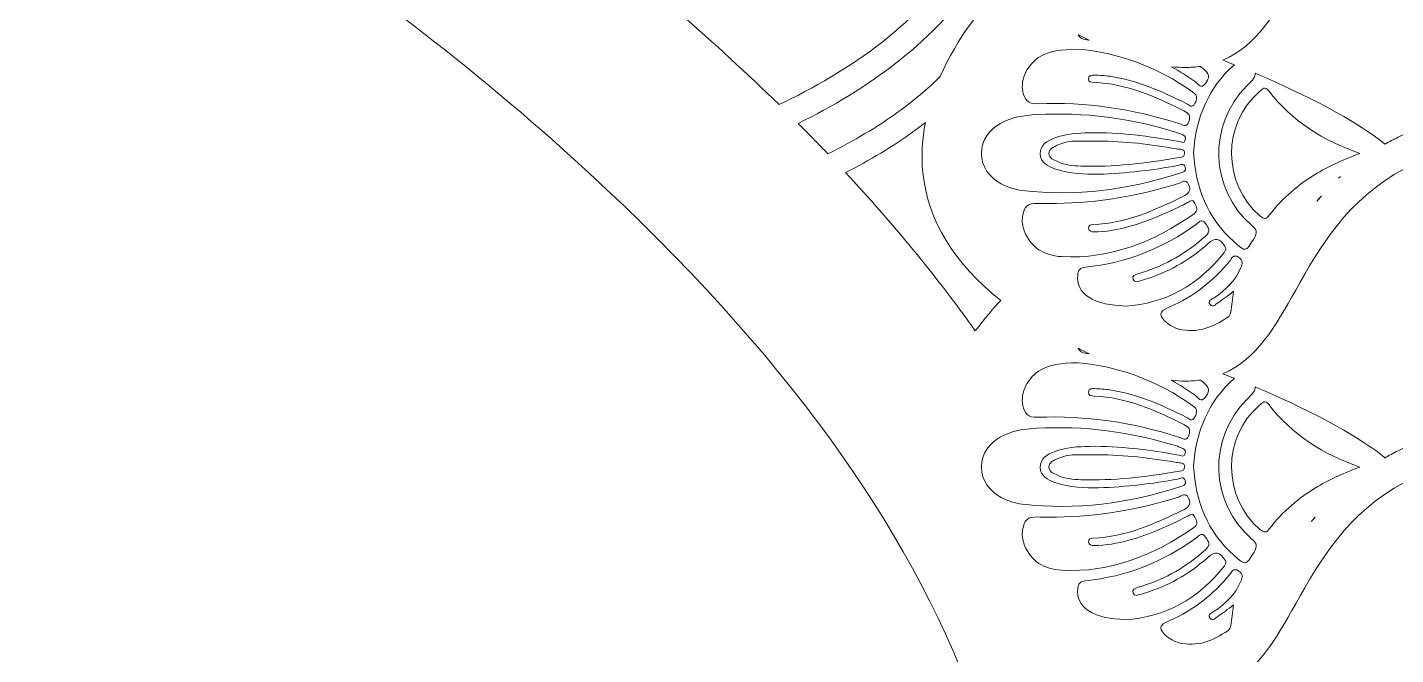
# Model space of a CAD drawing. Extents: x 705 to 2296, y -2914 to -85.
# Drawn here: x 970 to 1497, y -1539 to -1297 of the extents above; entities that cross this region are included whole.
import ezdxf

# ---------------------------------------------------------------- set-up
doc = ezdxf.new("R2010")
doc.units = 0
doc.header["$MEASUREMENT"] = 0
doc.layers.add('Layer 1', color=7, linetype='Continuous')

# ---------------------------------------------------------------- blocks, each defined once
blk = doc.blocks.new('block 2')
at = {"layer": 'Layer 1', "lineweight": 0}
for points, knots in [([(2257.73, -639.78), (2234.93, -597.81), (2201.23, -557.75), (2160.32, -523.94), (2075.55, -453.89), (1964.94, -394.11), (1840.32, -350.94), (1840.32, -350.94), (1840.32, -350.93), (1840.32, -350.93), (1839.87, -348.96), (1839.3, -346.94), (1838.61, -344.88), (1837.07, -340.33), (1834.39, -333.76), (1828.95, -329.25), (1828.26, -328.68), (1827.55, -328.14), (1826.81, -327.67), (1826.81, -327.67), (1826.81, -327.67), (1826.79, -327.67), (1828.33, -308.78), (1824.73, -289.41), (1816.02, -270), (1811.57, -260.06), (1804.2, -253.12), (1797.06, -246.39), (1791.32, -240.98), (1785.89, -235.87), (1782.26, -229.5), (1781.17, -227.6), (1780.25, -225.55), (1779.27, -223.36), (1778.01, -220.55), (1776.7, -217.64), (1774.93, -214.81), (1767.88, -203.55), (1756.35, -197.47), (1745.08, -194.23), (1745.08, -194.23), (1743.71, -192.18), (1743.71, -192.18), (1701.28, -127.64), (1637.14, -102.84), (1590.8, -93.4), (1549.91, -85.06), (1516.05, -86.83), (1504.18, -87.86), (1504.14, -87.8), (1504.1, -87.77), (1504.08, -87.73), (1504.08, -87.73), (1503.9, -87.89), (1503.9, -87.89), (1502.32, -88.03), (1501.15, -88.15), (1500.45, -88.23), (1499.74, -88.15), (1498.58, -88.03), (1497.01, -87.89), (1497.01, -87.89), (1496.82, -87.73), (1496.82, -87.73), (1496.8, -87.77), (1496.76, -87.8), (1496.71, -87.86), (1484.84, -86.83), (1450.98, -85.06), (1410.1, -93.4), (1363.76, -102.84), (1299.62, -127.64), (1257.21, -192.15), (1257.21, -192.15), (1255.83, -194.23), (1255.83, -194.23), (1244.54, -197.47), (1233.02, -203.55), (1225.97, -214.81), (1224.2, -217.64), (1222.89, -220.55), (1221.62, -223.36), (1220.64, -225.55), (1219.73, -227.6), (1218.64, -229.5), (1215, -235.87), (1209.57, -240.98), (1203.83, -246.39), (1196.7, -253.12), (1189.33, -260.06), (1184.88, -270), (1176.17, -289.41), (1172.56, -308.78), (1174.1, -327.67), (1174.09, -327.67), (1174.09, -327.67), (1174.09, -327.67), (1173.36, -328.14), (1172.64, -328.67), (1171.94, -329.25), (1166.5, -333.76), (1163.83, -340.32), (1162.29, -344.88), (1161.6, -346.94), (1161.03, -348.96), (1160.57, -350.93), (1160.57, -350.93), (1160.57, -350.94), (1160.57, -350.94), (1035.95, -394.11), (925.34, -453.89), (840.57, -523.94), (799.66, -557.75), (765.97, -597.81), (743.17, -639.78), (717.38, -687.2), (705.23, -736.49), (707.06, -786.23), (708.79, -833.12), (721.42, -881.91), (744.63, -931.23), (776.61, -999.19), (827.22, -1064.83), (895.04, -1126.29), (939.72, -1166.8), (989.19, -1202.25), (1037.03, -1236.53), (1082.37, -1269.03), (1129.25, -1302.64), (1171.8, -1340.38), (1249.39, -1409.16), (1300.81, -1475.62), (1328.95, -1543.41), (1325.12, -1549.46), (1321.54, -1556.29), (1318.88, -1563.69), (1317.48, -1563.6), (1315.91, -1563.52), (1314.31, -1563.52), (1308.44, -1563.52), (1302.01, -1564.61), (1300.28, -1570.4), (1299.79, -1572.07), (1299.76, -1573.62), (1299.72, -1574.99), (1299.72, -1575.32), (1299.71, -1575.65), (1299.7, -1575.96), (1299.52, -1579.67), (1298.15, -1583.63), (1295.64, -1587.72), (1294.69, -1589.27), (1293.66, -1590.81), (1292.59, -1592.31), (1291.91, -1593.27), (1291.2, -1594.21), (1290.48, -1595.15), (1283.23, -1604.54), (1274, -1613.07), (1265.02, -1621.38), (1265.02, -1621.38), (1260.92, -1625.17), (1260.92, -1625.17), (1250.6, -1634.74), (1239.94, -1644.64), (1227.93, -1651.26), (1224.55, -1653.15), (1220.44, -1657.48), (1220.14, -1667.47), (1219.42, -1692.03), (1241.26, -1736.34), (1260.82, -1751.22), (1241.97, -1787.05), (1219.46, -1838.09), (1200.22, -1904.9), (1175.44, -1990.97), (1160.75, -2086.12), (1156.58, -2187.73), (1153.08, -2272.74), (1156.98, -2362.49), (1168.18, -2455.79), (1163.65, -2459.11), (1158.65, -2462.26), (1152.93, -2465.39), (1126.52, -2479.87), (1097.89, -2485.02), (1072.31, -2479.92), (1038.1, -2473.12), (1010.95, -2453.43), (991.61, -2421.39), (954.97, -2360.75), (954.3, -2266.43), (972.57, -2204.62), (992.17, -2138.34), (1031.4, -2072.06), (1096.04, -1996), (1100.49, -1990.76), (1104.99, -1985.54), (1109.5, -1980.33), (1133.88, -1952.07), (1159.09, -1922.85), (1176.92, -1889.25), (1201.05, -1843.72), (1206.63, -1795.65), (1192.18, -1757.38), (1192.18, -1757.38), (1181.68, -1729.58), (1181.68, -1729.58), (1181.68, -1729.58), (1184.11, -1759.19), (1184.11, -1759.19), (1187.04, -1794.94), (1172.43, -1827.44), (1159.67, -1848.41), (1139.55, -1881.48), (1111.42, -1909.63), (1084.2, -1936.84), (1072.99, -1948.07), (1061.38, -1959.69), (1050.51, -1971.48), (986.2, -2041.19), (939.51, -2104.75), (907.75, -2165.78), (865.01, -2247.87), (849.52, -2326.23), (861.72, -2398.68), (881.46, -2516.08), (980.8, -2608.54), (1070.48, -2648.09), (1102.71, -2662.3), (1132.76, -2669.48), (1158.32, -2669.48), (1176.87, -2669.48), (1193.05, -2665.7), (1205.97, -2658.08), (1205.97, -2658.09), (1205.97, -2658.09), (1205.97, -2658.09), (1212.84, -2680.03), (1220.66, -2700.47), (1229.34, -2719.23), (1249.6, -2763), (1275.41, -2799.36), (1306.05, -2827.33), (1339.78, -2858.12), (1383.84, -2881.32), (1437.02, -2896.27), (1479.37, -2908.16), (1526.54, -2914.39), (1574.07, -2914.39), (1577.53, -2914.39), (1581.01, -2914.35), (1584.47, -2914.28), (1715.72, -2911.78), (1847.6, -2857.02), (1946.29, -2764.08), (1983.95, -2728.62), (2013.13, -2688.17), (2030.68, -2647.08), (2050.96, -2599.62), (2056.14, -2551.69), (2046.08, -2504.65), (2026.22, -2411.76), (1963.7, -2334.68), (1870.04, -2287.56), (1788.08, -2246.34), (1690.33, -2231.81), (1599.94, -2247.09), (1606.11, -2235.77), (1612.34, -2224.53), (1618.54, -2213.38), (1637.36, -2179.5), (1656.8, -2144.46), (1673.59, -2108.59), (1710.68, -2029.32), (1732.71, -1958.15), (1740.94, -1891.02), (1746.05, -1849.4), (1747.6, -1797.58), (1735.16, -1750.76), (1754.43, -1736.28), (1775.99, -1693.13), (1775.99, -1668.36), (1775.99, -1667.96), (1775.99, -1667.55), (1775.98, -1667.16), (1775.68, -1657.19), (1771.58, -1652.89), (1768.19, -1651), (1756.19, -1644.4), (1745.52, -1634.53), (1735.2, -1624.98), (1735.2, -1624.98), (1731.1, -1621.2), (1731.1, -1621.2), (1719.8, -1610.79), (1708.12, -1600.03), (1700.47, -1587.65), (1697.96, -1583.57), (1696.6, -1579.62), (1696.43, -1575.92), (1696.41, -1575.61), (1696.4, -1575.29), (1696.4, -1574.97), (1696.37, -1573.59), (1696.32, -1572.04), (1695.83, -1570.37), (1694.11, -1564.66), (1687.76, -1563.55), (1681.94, -1563.52), (1679.29, -1556.2), (1675.74, -1549.42), (1671.94, -1543.41), (1700.08, -1475.62), (1751.51, -1409.16), (1829.1, -1340.38), (1871.64, -1302.64), (1918.53, -1269.03), (1963.87, -1236.53), (2011.71, -1202.25), (2061.18, -1166.8), (2105.86, -1126.29), (2173.67, -1064.83), (2224.28, -999.19), (2256.27, -931.23), (2279.48, -881.91), (2292.11, -833.13), (2293.84, -786.23), (2295.67, -736.49), (2283.52, -687.2), (2257.73, -639.78)], [0, 0, 0, 0, 1, 1, 1, 2, 2, 2, 3, 3, 3, 4, 4, 4, 5, 5, 5, 6, 6, 6, 7, 7, 7, 8, 8, 8, 9, 9, 9, 10, 10, 10, 11, 11, 11, 12, 12, 12, 13, 13, 13, 14, 14, 14, 15, 15, 15, 16, 16, 16, 17, 17, 17, 18, 18, 18, 19, 19, 19, 20, 20, 20, 21, 21, 21, 22, 22, 22, 23, 23, 23, 24, 24, 24, 25, 25, 25, 26, 26, 26, 27, 27, 27, 28, 28, 28, 29, 29, 29, 30, 30, 30, 31, 31, 31, 32, 32, 32, 33, 33, 33, 34, 34, 34, 35, 35, 35, 36, 36, 36, 37, 37, 37, 38, 38, 38, 39, 39, 39, 40, 40, 40, 41, 41, 41, 42, 42, 42, 43, 43, 43, 44, 44, 44, 45, 45, 45, 46, 46, 46, 47, 47, 47, 48, 48, 48, 49, 49, 49, 50, 50, 50, 51, 51, 51, 52, 52, 52, 53, 53, 53, 54, 54, 54, 55, 55, 55, 56, 56, 56, 57, 57, 57, 58, 58, 58, 59, 59, 59, 60, 60, 60, 61, 61, 61, 62, 62, 62, 63, 63, 63, 64, 64, 64, 65, 65, 65, 66, 66, 66, 67, 67, 67, 68, 68, 68, 69, 69, 69, 70, 70, 70, 71, 71, 71, 72, 72, 72, 73, 73, 73, 74, 74, 74, 75, 75, 75, 76, 76, 76, 77, 77, 77, 78, 78, 78, 79, 79, 79, 80, 80, 80, 81, 81, 81, 82, 82, 82, 83, 83, 83, 84, 84, 84, 85, 85, 85, 86, 86, 86, 87, 87, 87, 88, 88, 88, 89, 89, 89, 90, 90, 90, 91, 91, 91, 92, 92, 92, 93, 93, 93, 94, 94, 94, 95, 95, 95, 96, 96, 96, 97, 97, 97, 98, 98, 98, 99, 99, 99, 100, 100, 100, 101, 101, 101, 102, 102, 102, 103, 103, 103, 104, 104, 104, 105, 105, 105, 106, 106, 106, 107, 107, 107, 108, 108, 108, 109, 109, 109, 110, 110, 110, 110]), ([(1221.06, -1291.76), (1247.36, -1278.46), (1275.31, -1258.64), (1290.89, -1230.43), (1299.33, -1234.46), (1307.76, -1238.06), (1316.22, -1241.22), (1316.22, -1241.22), (1316.25, -1241.14), (1316.25, -1241.14), (1318.66, -1250.58), (1323.38, -1259.47), (1330.37, -1267.76), (1314.76, -1295.25), (1285.62, -1314.37), (1259.27, -1326.9), (1246.89, -1314.85), (1234.11, -1303.16), (1221.06, -1291.76)], [0, 0, 0, 0, 1, 1, 1, 2, 2, 2, 3, 3, 3, 4, 4, 4, 5, 5, 5, 6, 6, 6, 6]), ([(1566.39, -1379.65), (1561.68, -1383.87), (1561.77, -1383.74), (1558.56, -1378.43), (1557.23, -1376.21), (1557.45, -1375.11), (1559.41, -1373.44), (1575.7, -1359.49), (1576.52, -1334.8), (1561.33, -1319.66), (1558.9, -1317.21), (1558.01, -1316.28), (1558.19, -1314.81), (1554.9, -1316.21), (1551.8, -1317.57), (1548.88, -1318.89), (1524.92, -1329.73), (1513.12, -1338.03), (1508.13, -1342.11), (1506.51, -1341.19), (1504.83, -1340.3), (1503.08, -1339.44), (1503.08, -1339.44), (1500.45, -1338.14), (1500.45, -1338.14), (1500.45, -1338.14), (1497.81, -1339.44), (1497.81, -1339.44), (1496.07, -1340.3), (1494.39, -1341.19), (1492.76, -1342.11), (1487.78, -1338.03), (1475.98, -1329.73), (1452.02, -1318.89), (1449.1, -1317.57), (1446, -1316.21), (1442.7, -1314.81), (1442.88, -1316.28), (1442, -1317.21), (1439.56, -1319.66), (1424.38, -1334.8), (1425.2, -1359.49), (1441.49, -1373.44), (1443.44, -1375.11), (1443.67, -1376.21), (1442.33, -1378.43), (1439.12, -1383.74), (1439.22, -1383.87), (1434.51, -1379.65), (1424.34, -1370.52), (1419.71, -1358.86), (1419.01, -1345.38), (1419.94, -1331.96), (1424.65, -1320.42), (1434.73, -1311.52), (1433.52, -1311.03), (1432.28, -1310.54), (1431.02, -1310.05), (1431.02, -1310.05), (1430.38, -1309.8), (1430.38, -1309.8), (1430.37, -1309.79), (1430.35, -1309.79), (1430.33, -1309.78), (1443.37, -1304.24), (1450.68, -1291.31), (1458.36, -1277.65), (1467.57, -1261.27), (1477.96, -1242.77), (1500.45, -1230.72), (1522.94, -1242.77), (1533.33, -1261.27), (1542.54, -1277.65), (1550.21, -1291.31), (1557.53, -1304.24), (1570.57, -1309.78), (1570.54, -1309.79), (1570.53, -1309.79), (1570.52, -1309.8), (1570.52, -1309.8), (1569.87, -1310.05), (1569.87, -1310.05), (1568.62, -1310.54), (1567.38, -1311.03), (1566.16, -1311.52), (1576.25, -1320.42), (1580.96, -1331.96), (1581.89, -1345.38), (1581.18, -1358.86), (1576.56, -1370.52), (1566.39, -1379.65)], [0, 0, 0, 0, 1, 1, 1, 2, 2, 2, 3, 3, 3, 4, 4, 4, 5, 5, 5, 6, 6, 6, 7, 7, 7, 8, 8, 8, 9, 9, 9, 10, 10, 10, 11, 11, 11, 12, 12, 12, 13, 13, 13, 14, 14, 14, 15, 15, 15, 16, 16, 16, 17, 17, 17, 18, 18, 18, 19, 19, 19, 20, 20, 20, 21, 21, 21, 22, 22, 22, 23, 23, 23, 24, 24, 24, 25, 25, 25, 26, 26, 26, 27, 27, 27, 28, 28, 28, 29, 29, 29, 30, 30, 30, 30]), ([(1266.61, -1334.15), (1292.59, -1321.4), (1320.7, -1302.3), (1337.2, -1274.99), (1339.52, -1277.22), (1342.03, -1279.4), (1344.71, -1281.53), (1337.99, -1288.73), (1327.96, -1301.02), (1321.31, -1316.14), (1316.56, -1320.85), (1311.15, -1325.42), (1305.18, -1329.74), (1297.19, -1335.49), (1288.09, -1340.89), (1278.07, -1345.83), (1274.3, -1341.9), (1270.48, -1338.01), (1266.61, -1334.15)], [0, 0, 0, 0, 1, 1, 1, 2, 2, 2, 3, 3, 3, 4, 4, 4, 5, 5, 5, 6, 6, 6, 6]), ([(1378.84, -1302.08), (1378.51, -1302.04), (1378.18, -1302), (1377.85, -1301.96), (1376, -1301.77), (1375.03, -1301.12), (1374.59, -1300), (1374.59, -1300), (1374.59, -1299.98), (1374.59, -1299.98), (1376.03, -1300.71), (1377.44, -1301.41), (1378.84, -1302.08)], [0, 0, 0, 0, 1, 1, 1, 2, 2, 2, 3, 3, 3, 4, 4, 4, 4]), ([(1360.16, -1308.25), (1363.34, -1306.47), (1367.69, -1305.55), (1374.46, -1305.6), (1389.65, -1306.71), (1404.94, -1312.28), (1418.76, -1322.08), (1420.71, -1323.46), (1420.36, -1324.74), (1419.54, -1326.4), (1418.47, -1328.59), (1417.23, -1327.01), (1416.22, -1326.49), (1406.8, -1321.82), (1397.26, -1317.5), (1386.72, -1315.98), (1384.81, -1315.7), (1382.87, -1315.62), (1380.94, -1315.52), (1379.9, -1315.46), (1378.69, -1315.45), (1378.56, -1316.82), (1378.41, -1318.32), (1379.67, -1318.31), (1380.69, -1318.34), (1393.23, -1318.82), (1404.29, -1323.89), (1415.27, -1329.29), (1417.27, -1330.26), (1417.98, -1331.21), (1417.18, -1333.45), (1416.2, -1336.22), (1414.59, -1334.56), (1413.36, -1334.17), (1395.59, -1328.56), (1377.43, -1325.74), (1358.79, -1326.55), (1355.17, -1326.71), (1353.9, -1324.92), (1353.23, -1322.01), (1352.11, -1317.1), (1355.19, -1311.03), (1360.16, -1308.25)], [0, 0, 0, 0, 1, 1, 1, 2, 2, 2, 3, 3, 3, 4, 4, 4, 5, 5, 5, 6, 6, 6, 7, 7, 7, 8, 8, 8, 9, 9, 9, 10, 10, 10, 11, 11, 11, 12, 12, 12, 13, 13, 13, 14, 14, 14, 14]), ([(1415.85, -1312.61), (1417.86, -1312.61), (1419.8, -1312.45), (1421.67, -1312.19), (1422.25, -1312.68), (1422.84, -1313.17), (1423.41, -1313.68), (1425.58, -1315.61), (1424.95, -1316.95), (1423.57, -1318.79), (1421.81, -1321.11), (1420.77, -1318.93), (1419.75, -1318.18), (1416.74, -1316.02), (1413.66, -1314.05), (1410.49, -1312.3), (1412.34, -1312.5), (1414.12, -1312.61), (1415.85, -1312.61)], [0, 0, 0, 0, 1, 1, 1, 2, 2, 2, 3, 3, 3, 4, 4, 4, 5, 5, 5, 6, 6, 6, 6]), ([(1466.67, -1353.31), (1459.57, -1357.56), (1453.3, -1362.76), (1448.3, -1369.4), (1446.97, -1371.16), (1446.13, -1371.01), (1444.59, -1369.71), (1430.07, -1357.44), (1429.98, -1334.14), (1444.48, -1321.84), (1445.57, -1320.92), (1446.44, -1319.59), (1447.98, -1321.59), (1457.02, -1333.34), (1469.03, -1340.81), (1483.05, -1345.69), (1477.35, -1347.91), (1471.84, -1350.22), (1466.67, -1353.31)], [0, 0, 0, 0, 1, 1, 1, 2, 2, 2, 3, 3, 3, 4, 4, 4, 5, 5, 5, 6, 6, 6, 6]), ([(1284.9, -1353.08), (1294.38, -1348.26), (1303.05, -1343.03), (1310.76, -1337.48), (1312.43, -1336.26), (1314.06, -1335.04), (1315.65, -1333.78), (1314.45, -1340), (1314, -1346.47), (1314.68, -1353.11), (1316.58, -1371.51), (1326.66, -1388), (1344.71, -1402.3), (1341.86, -1405.36), (1338.41, -1409.33), (1334.88, -1414.04), (1319.62, -1392.53), (1302.82, -1372.31), (1284.9, -1353.08)], [0, 0, 0, 0, 1, 1, 1, 2, 2, 2, 3, 3, 3, 4, 4, 4, 5, 5, 5, 6, 6, 6, 6]), ([(1358.47, -1330.76), (1376.87, -1329.74), (1394.86, -1332.1), (1412.43, -1337.59), (1412.98, -1337.76), (1413.51, -1337.96), (1414.03, -1338.19), (1415.08, -1338.62), (1416.35, -1338.91), (1415.83, -1340.52), (1415.32, -1342.12), (1414.14, -1341.24), (1413.27, -1341.09), (1401.91, -1339.08), (1390.52, -1337.54), (1378.96, -1337.73), (1374.39, -1337.8), (1369.83, -1338.14), (1365.5, -1339.75), (1362.63, -1340.82), (1359.81, -1342.34), (1359.93, -1345.87), (1360.03, -1349.16), (1362.73, -1350.65), (1365.51, -1351.63), (1371.31, -1353.7), (1377.37, -1353.65), (1382.34, -1353.7), (1393.34, -1353.35), (1403.18, -1352.11), (1412.95, -1350.37), (1413.9, -1350.2), (1415.26, -1349.13), (1415.82, -1350.9), (1416.38, -1352.75), (1414.77, -1352.96), (1413.66, -1353.3), (1393.91, -1359.67), (1373.72, -1362.39), (1352.99, -1359.98), (1350.17, -1359.65), (1347.4, -1358.81), (1344.88, -1357.41), (1340.29, -1354.84), (1337.33, -1351.07), (1337.33, -1345.67), (1337.32, -1340.39), (1340.18, -1336.65), (1344.63, -1334.12), (1348.89, -1331.68), (1353.67, -1331.03), (1358.47, -1330.76)], [0, 0, 0, 0, 1, 1, 1, 2, 2, 2, 3, 3, 3, 4, 4, 4, 5, 5, 5, 6, 6, 6, 7, 7, 7, 8, 8, 8, 9, 9, 9, 10, 10, 10, 11, 11, 11, 12, 12, 12, 13, 13, 13, 14, 14, 14, 15, 15, 15, 16, 16, 16, 17, 17, 17, 17]), ([(1415.57, -1345.77), (1415.52, -1347.59), (1413.72, -1347.21), (1412.64, -1347.4), (1400.38, -1349.52), (1388.07, -1350.99), (1375.59, -1350.57), (1372.51, -1350.46), (1369.45, -1350.18), (1366.58, -1348.86), (1365.14, -1348.21), (1363.33, -1347.58), (1363.29, -1345.77), (1363.25, -1343.77), (1365.2, -1343.14), (1366.75, -1342.45), (1368.74, -1341.55), (1370.85, -1341.05), (1373.04, -1341), (1376.1, -1340.93), (1379.18, -1340.98), (1382.26, -1340.98), (1392.41, -1341.01), (1402.48, -1342.16), (1412.47, -1343.95), (1413.6, -1344.15), (1415.62, -1343.69), (1415.57, -1345.77)], [0, 0, 0, 0, 1, 1, 1, 2, 2, 2, 3, 3, 3, 4, 4, 4, 5, 5, 5, 6, 6, 6, 7, 7, 7, 8, 8, 8, 9, 9, 9, 9]), ([(1417.09, -1357.69), (1418.22, -1360.23), (1417.06, -1361.21), (1414.89, -1362.29), (1403.92, -1367.71), (1392.81, -1372.61), (1380.3, -1373.1), (1379.35, -1373.14), (1378.37, -1373.27), (1378.53, -1374.59), (1378.67, -1375.78), (1379.65, -1375.89), (1380.58, -1375.89), (1385.17, -1375.9), (1389.65, -1375.08), (1394.05, -1373.88), (1401.9, -1371.78), (1409.21, -1368.35), (1416.47, -1364.77), (1417.46, -1364.28), (1418.63, -1362.95), (1419.5, -1364.95), (1420.13, -1366.37), (1421.04, -1367.68), (1419.07, -1369.04), (1403.72, -1379.67), (1387.13, -1386.48), (1368.09, -1385.43), (1361.51, -1385.06), (1356.31, -1382.1), (1353.79, -1375.57), (1353.08, -1373.72), (1352.83, -1371.82), (1353.14, -1369.86), (1353.77, -1365.98), (1355.09, -1364.89), (1358.96, -1364.93), (1361.36, -1364.97), (1363.74, -1364.95), (1366.14, -1364.95), (1382.2, -1364.8), (1397.83, -1362.06), (1413.15, -1357.3), (1414.36, -1356.93), (1415.93, -1355.13), (1417.09, -1357.69)], [0, 0, 0, 0, 1, 1, 1, 2, 2, 2, 3, 3, 3, 4, 4, 4, 5, 5, 5, 6, 6, 6, 7, 7, 7, 8, 8, 8, 9, 9, 9, 10, 10, 10, 11, 11, 11, 12, 12, 12, 13, 13, 13, 14, 14, 14, 15, 15, 15, 15]), ([(1559.41, -1494.22), (1575.7, -1480.27), (1576.52, -1455.57), (1561.33, -1440.43), (1558.9, -1437.99), (1558.01, -1437.06), (1558.19, -1435.59), (1554.9, -1436.99), (1551.8, -1438.35), (1548.88, -1439.67), (1524.92, -1450.5), (1513.12, -1458.81), (1508.13, -1462.89), (1508.2, -1462.92), (1508.28, -1462.97), (1508.35, -1463.02), (1506.65, -1462.05), (1504.91, -1461.11), (1503.08, -1460.21), (1503.08, -1460.21), (1500.45, -1458.91), (1500.45, -1458.91), (1500.45, -1458.91), (1497.81, -1460.21), (1497.81, -1460.21), (1495.99, -1461.11), (1494.24, -1462.05), (1492.55, -1463.02), (1492.62, -1462.97), (1492.69, -1462.92), (1492.76, -1462.89), (1487.78, -1458.81), (1475.98, -1450.5), (1452.02, -1439.67), (1449.1, -1438.35), (1446, -1436.99), (1442.7, -1435.59), (1442.88, -1437.06), (1442, -1437.99), (1439.56, -1440.43), (1424.38, -1455.57), (1425.2, -1480.27), (1441.49, -1494.22), (1443.44, -1495.89), (1443.67, -1496.99), (1442.33, -1499.21), (1439.12, -1504.51), (1439.22, -1504.65), (1434.51, -1500.42), (1424.34, -1491.3), (1419.71, -1479.64), (1419.01, -1466.16), (1419.94, -1452.73), (1424.65, -1441.2), (1434.73, -1432.3), (1433.52, -1431.81), (1432.28, -1431.32), (1431.02, -1430.83), (1430.81, -1430.75), (1430.59, -1430.66), (1430.38, -1430.58), (1430.37, -1430.57), (1430.34, -1430.57), (1430.33, -1430.55), (1443.37, -1425.03), (1450.67, -1412.07), (1458.36, -1398.42), (1467.57, -1382.03), (1477.96, -1363.54), (1500.45, -1351.49), (1522.94, -1363.54), (1533.33, -1382.03), (1542.54, -1398.42), (1550.22, -1412.07), (1557.53, -1425.03), (1570.57, -1430.55), (1570.55, -1430.57), (1570.53, -1430.57), (1570.52, -1430.58), (1570.3, -1430.66), (1570.09, -1430.75), (1569.87, -1430.83), (1568.62, -1431.32), (1567.38, -1431.81), (1566.16, -1432.3), (1576.25, -1441.2), (1580.96, -1452.73), (1581.89, -1466.16), (1581.18, -1479.64), (1576.56, -1491.3), (1566.39, -1500.42), (1561.68, -1504.65), (1561.77, -1504.51), (1558.56, -1499.21), (1557.23, -1496.99), (1557.45, -1495.89), (1559.41, -1494.22)], [0, 0, 0, 0, 1, 1, 1, 2, 2, 2, 3, 3, 3, 4, 4, 4, 5, 5, 5, 6, 6, 6, 7, 7, 7, 8, 8, 8, 9, 9, 9, 10, 10, 10, 11, 11, 11, 12, 12, 12, 13, 13, 13, 14, 14, 14, 15, 15, 15, 16, 16, 16, 17, 17, 17, 18, 18, 18, 19, 19, 19, 20, 20, 20, 21, 21, 21, 22, 22, 22, 23, 23, 23, 24, 24, 24, 25, 25, 25, 26, 26, 26, 27, 27, 27, 28, 28, 28, 29, 29, 29, 30, 30, 30, 31, 31, 31, 32, 32, 32, 32]), ([(1475.62, -1354.6), (1475.38, -1354.82), (1475.14, -1355.04), (1474.9, -1355.26), (1474.95, -1355.21), (1475, -1355.16), (1475.05, -1355.12), (1475.24, -1354.95), (1475.43, -1354.77), (1475.62, -1354.6)], [0, 0, 0, 0, 1, 1, 1, 2, 2, 2, 3, 3, 3, 3]), ([(1468.26, -1362.14), (1467.65, -1362.82), (1467.05, -1363.52), (1466.47, -1364.22), (1466.87, -1363.73), (1467.29, -1363.24), (1467.71, -1362.75), (1467.89, -1362.55), (1468.07, -1362.35), (1468.26, -1362.14)], [0, 0, 0, 0, 1, 1, 1, 2, 2, 2, 3, 3, 3, 3]), ([(1378.44, -1400.92), (1375.48, -1398.87), (1374.02, -1396.11), (1374.35, -1392.47), (1374.52, -1390.66), (1375.31, -1389.7), (1377.33, -1389.49), (1393.09, -1387.89), (1407.32, -1382.23), (1420.11, -1372.92), (1421.19, -1372.12), (1422.22, -1370.57), (1423.66, -1372.71), (1424.83, -1374.46), (1425.68, -1375.66), (1423.58, -1377.53), (1416.43, -1383.96), (1408.38, -1388.7), (1399.21, -1391.54), (1398.67, -1391.72), (1398.12, -1391.84), (1397.57, -1392.01), (1396.43, -1392.34), (1395.18, -1392.76), (1395.73, -1394.26), (1396.22, -1395.61), (1397.45, -1395), (1398.38, -1394.75), (1407.4, -1392.27), (1415.51, -1388.03), (1422.71, -1382.06), (1423.32, -1381.54), (1423.91, -1381.02), (1424.52, -1380.49), (1427.42, -1377.93), (1429.07, -1378.24), (1431.15, -1381.61), (1431.7, -1382.5), (1431.44, -1383.06), (1430.9, -1383.74), (1420.96, -1396.47), (1408.04, -1403.57), (1392.7, -1404.47), (1387.14, -1404.08), (1382.48, -1403.72), (1378.44, -1400.92)], [0, 0, 0, 0, 1, 1, 1, 2, 2, 2, 3, 3, 3, 4, 4, 4, 5, 5, 5, 6, 6, 6, 7, 7, 7, 8, 8, 8, 9, 9, 9, 10, 10, 10, 11, 11, 11, 12, 12, 12, 13, 13, 13, 14, 14, 14, 15, 15, 15, 15]), ([(1425.39, -1403.91), (1426.31, -1405.15), (1427.48, -1403.88), (1428.34, -1403.29), (1430.28, -1401.97), (1432.14, -1400.5), (1434.46, -1398.77), (1434.03, -1401.77), (1433.65, -1404.22), (1433.33, -1406.69), (1433.22, -1407.53), (1432.96, -1408.24), (1432.25, -1408.72), (1426.54, -1412.62), (1420.45, -1415.12), (1413.35, -1413.34), (1411.8, -1412.94), (1410.38, -1412.22), (1409.11, -1411.21), (1405.28, -1408.2), (1405.47, -1406.59), (1409.85, -1404.75), (1419.08, -1400.89), (1426.55, -1394.74), (1432.93, -1387.14), (1433.74, -1386.18), (1434.22, -1384.37), (1436.36, -1385.68), (1438.32, -1386.88), (1437.87, -1388.14), (1437.24, -1389.68), (1435.14, -1394.7), (1431.44, -1398.29), (1427, -1401.25), (1426.06, -1401.87), (1424.21, -1402.33), (1425.39, -1403.91)], [0, 0, 0, 0, 1, 1, 1, 2, 2, 2, 3, 3, 3, 4, 4, 4, 5, 5, 5, 6, 6, 6, 7, 7, 7, 8, 8, 8, 9, 9, 9, 10, 10, 10, 11, 11, 11, 12, 12, 12, 12]), ([(1378.86, -1422.86), (1378.85, -1422.86), (1378.85, -1422.86), (1378.84, -1422.86), (1378.51, -1422.81), (1378.18, -1422.78), (1377.85, -1422.74), (1376, -1422.55), (1375.03, -1421.89), (1374.59, -1420.77), (1374.59, -1420.76), (1374.59, -1420.76), (1374.59, -1420.75), (1376.03, -1421.49), (1377.46, -1422.19), (1378.86, -1422.86)], [0, 0, 0, 0, 1, 1, 1, 2, 2, 2, 3, 3, 3, 4, 4, 4, 5, 5, 5, 5]), ([(1360.16, -1429.03), (1363.34, -1427.25), (1367.69, -1426.33), (1374.46, -1426.38), (1389.65, -1427.49), (1404.94, -1433.06), (1418.76, -1442.86), (1420.71, -1444.24), (1420.36, -1445.52), (1419.54, -1447.17), (1418.47, -1449.37), (1417.23, -1447.78), (1416.22, -1447.27), (1406.8, -1442.59), (1397.26, -1438.27), (1386.72, -1436.76), (1384.81, -1436.47), (1382.87, -1436.4), (1380.94, -1436.29), (1379.9, -1436.23), (1378.69, -1436.22), (1378.56, -1437.59), (1378.41, -1439.1), (1379.67, -1439.09), (1380.69, -1439.12), (1393.23, -1439.6), (1404.29, -1444.67), (1415.27, -1450.06), (1417.27, -1451.04), (1417.98, -1451.98), (1417.18, -1454.23), (1416.2, -1456.99), (1414.59, -1455.34), (1413.36, -1454.94), (1395.59, -1449.33), (1377.43, -1446.52), (1358.79, -1447.33), (1355.17, -1447.48), (1353.9, -1445.7), (1353.23, -1442.78), (1352.11, -1437.88), (1355.19, -1431.81), (1360.16, -1429.03)], [0, 0, 0, 0, 1, 1, 1, 2, 2, 2, 3, 3, 3, 4, 4, 4, 5, 5, 5, 6, 6, 6, 7, 7, 7, 8, 8, 8, 9, 9, 9, 10, 10, 10, 11, 11, 11, 12, 12, 12, 13, 13, 13, 14, 14, 14, 14]), ([(1423.57, -1439.56), (1421.81, -1441.89), (1420.77, -1439.71), (1419.75, -1438.95), (1416.74, -1436.79), (1413.66, -1434.83), (1410.5, -1433.07), (1412.34, -1433.28), (1414.12, -1433.38), (1415.85, -1433.38), (1417.86, -1433.38), (1419.8, -1433.23), (1421.67, -1432.96), (1422.25, -1433.45), (1422.84, -1433.94), (1423.41, -1434.46), (1425.58, -1436.39), (1424.95, -1437.73), (1423.57, -1439.56)], [0, 0, 0, 0, 1, 1, 1, 2, 2, 2, 3, 3, 3, 4, 4, 4, 5, 5, 5, 6, 6, 6, 6]), ([(1448.3, -1490.17), (1446.97, -1491.94), (1446.13, -1491.78), (1444.59, -1490.48), (1430.07, -1478.22), (1429.98, -1454.92), (1444.48, -1442.62), (1445.57, -1441.7), (1446.44, -1440.36), (1447.98, -1442.37), (1457.02, -1454.12), (1469.03, -1461.59), (1483.05, -1466.47), (1477.35, -1468.69), (1471.84, -1471), (1466.67, -1474.09), (1459.57, -1478.34), (1453.3, -1483.54), (1448.3, -1490.17)], [0, 0, 0, 0, 1, 1, 1, 2, 2, 2, 3, 3, 3, 4, 4, 4, 5, 5, 5, 6, 6, 6, 6]), ([(1358.47, -1451.54), (1376.87, -1450.52), (1394.86, -1452.88), (1412.43, -1458.37), (1412.98, -1458.53), (1413.51, -1458.74), (1414.03, -1458.96), (1415.08, -1459.39), (1416.35, -1459.69), (1415.83, -1461.3), (1415.32, -1462.9), (1414.14, -1462.02), (1413.27, -1461.86), (1401.91, -1459.86), (1390.52, -1458.32), (1378.96, -1458.51), (1374.39, -1458.58), (1369.83, -1458.91), (1365.5, -1460.53), (1362.63, -1461.6), (1359.81, -1463.11), (1359.93, -1466.65), (1360.03, -1469.94), (1362.73, -1471.43), (1365.51, -1472.41), (1371.31, -1474.47), (1377.37, -1474.42), (1382.34, -1474.47), (1393.34, -1474.13), (1403.18, -1472.89), (1412.95, -1471.14), (1413.9, -1470.98), (1415.26, -1469.9), (1415.82, -1471.68), (1416.38, -1473.53), (1414.77, -1473.73), (1413.66, -1474.08), (1393.91, -1480.45), (1373.72, -1483.17), (1352.99, -1480.76), (1350.17, -1480.43), (1347.4, -1479.59), (1344.88, -1478.18), (1340.29, -1475.62), (1337.33, -1471.85), (1337.33, -1466.44), (1337.32, -1461.17), (1340.18, -1457.42), (1344.63, -1454.89), (1348.89, -1452.46), (1353.67, -1451.8), (1358.47, -1451.54)], [0, 0, 0, 0, 1, 1, 1, 2, 2, 2, 3, 3, 3, 4, 4, 4, 5, 5, 5, 6, 6, 6, 7, 7, 7, 8, 8, 8, 9, 9, 9, 10, 10, 10, 11, 11, 11, 12, 12, 12, 13, 13, 13, 14, 14, 14, 15, 15, 15, 16, 16, 16, 17, 17, 17, 17]), ([(1415.57, -1466.55), (1415.52, -1468.36), (1413.72, -1467.98), (1412.64, -1468.17), (1400.38, -1470.3), (1388.07, -1471.76), (1375.59, -1471.35), (1372.51, -1471.24), (1369.45, -1470.95), (1366.58, -1469.64), (1365.14, -1468.98), (1363.33, -1468.35), (1363.29, -1466.55), (1363.25, -1464.55), (1365.2, -1463.91), (1366.75, -1463.22), (1368.74, -1462.33), (1370.85, -1461.83), (1373.04, -1461.78), (1376.1, -1461.71), (1379.18, -1461.75), (1382.26, -1461.75), (1392.41, -1461.79), (1402.48, -1462.94), (1412.47, -1464.72), (1413.6, -1464.93), (1415.62, -1464.46), (1415.57, -1466.55)], [0, 0, 0, 0, 1, 1, 1, 2, 2, 2, 3, 3, 3, 4, 4, 4, 5, 5, 5, 6, 6, 6, 7, 7, 7, 8, 8, 8, 9, 9, 9, 9]), ([(1417.09, -1478.47), (1418.22, -1481.01), (1417.06, -1481.99), (1414.89, -1483.06), (1403.92, -1488.49), (1392.81, -1493.38), (1380.3, -1493.87), (1379.35, -1493.92), (1378.37, -1494.05), (1378.53, -1495.36), (1378.67, -1496.56), (1379.65, -1496.66), (1380.58, -1496.66), (1385.17, -1496.68), (1389.65, -1495.85), (1394.05, -1494.66), (1401.9, -1492.56), (1409.21, -1489.12), (1416.47, -1485.54), (1417.46, -1485.06), (1418.63, -1483.73), (1419.5, -1485.72), (1420.13, -1487.14), (1421.04, -1488.46), (1419.07, -1489.82), (1403.72, -1500.45), (1387.13, -1507.26), (1368.09, -1506.21), (1361.51, -1505.84), (1356.31, -1502.88), (1353.79, -1496.34), (1353.08, -1494.49), (1352.83, -1492.6), (1353.14, -1490.64), (1353.77, -1486.76), (1355.09, -1485.66), (1358.96, -1485.71), (1361.36, -1485.75), (1363.74, -1485.72), (1366.14, -1485.72), (1382.2, -1485.58), (1397.83, -1482.84), (1413.15, -1478.08), (1414.36, -1477.71), (1415.93, -1475.9), (1417.09, -1478.47)], [0, 0, 0, 0, 1, 1, 1, 2, 2, 2, 3, 3, 3, 4, 4, 4, 5, 5, 5, 6, 6, 6, 7, 7, 7, 8, 8, 8, 9, 9, 9, 10, 10, 10, 11, 11, 11, 12, 12, 12, 13, 13, 13, 14, 14, 14, 15, 15, 15, 15]), ([(1558.56, -1619.97), (1557.23, -1617.75), (1557.45, -1616.65), (1559.41, -1614.98), (1575.7, -1601.04), (1576.52, -1576.34), (1561.33, -1561.2), (1558.9, -1558.75), (1558.01, -1557.82), (1558.19, -1556.35), (1554.9, -1557.75), (1551.8, -1559.11), (1548.88, -1560.43), (1524.92, -1571.27), (1513.12, -1579.57), (1508.13, -1583.65), (1506.51, -1582.73), (1504.83, -1581.84), (1503.08, -1580.98), (1503.08, -1580.98), (1500.45, -1579.69), (1500.45, -1579.69), (1500.45, -1579.69), (1497.81, -1580.98), (1497.81, -1580.98), (1496.07, -1581.84), (1494.39, -1582.73), (1492.76, -1583.65), (1487.78, -1579.57), (1475.98, -1571.27), (1452.02, -1560.43), (1449.1, -1559.11), (1446, -1557.75), (1442.7, -1556.35), (1442.88, -1557.82), (1442, -1558.75), (1439.56, -1561.2), (1424.38, -1576.34), (1425.2, -1601.04), (1441.49, -1614.98), (1443.44, -1616.65), (1443.67, -1617.75), (1442.33, -1619.97), (1439.12, -1625.28), (1439.22, -1625.41), (1434.51, -1621.19), (1424.34, -1612.06), (1419.71, -1600.4), (1419.01, -1586.92), (1419.94, -1573.5), (1424.65, -1561.96), (1434.73, -1553.06), (1433.52, -1552.57), (1432.28, -1552.08), (1431.02, -1551.59), (1431.02, -1551.59), (1430.38, -1551.34), (1430.38, -1551.34), (1430.37, -1551.34), (1430.34, -1551.33), (1430.33, -1551.33), (1443.37, -1545.78), (1450.68, -1532.85), (1458.36, -1519.2), (1467.57, -1502.81), (1477.96, -1484.32), (1500.45, -1472.27), (1522.94, -1484.32), (1533.33, -1502.81), (1542.54, -1519.2), (1550.21, -1532.85), (1557.53, -1545.78), (1570.57, -1551.33), (1570.55, -1551.33), (1570.53, -1551.34), (1570.52, -1551.34), (1570.52, -1551.34), (1569.87, -1551.59), (1569.87, -1551.59), (1568.62, -1552.08), (1567.38, -1552.57), (1566.16, -1553.06), (1576.25, -1561.96), (1580.96, -1573.5), (1581.89, -1586.92), (1581.18, -1600.4), (1576.56, -1612.06), (1566.39, -1621.19), (1561.68, -1625.41), (1561.77, -1625.28), (1558.56, -1619.97)], [0, 0, 0, 0, 1, 1, 1, 2, 2, 2, 3, 3, 3, 4, 4, 4, 5, 5, 5, 6, 6, 6, 7, 7, 7, 8, 8, 8, 9, 9, 9, 10, 10, 10, 11, 11, 11, 12, 12, 12, 13, 13, 13, 14, 14, 14, 15, 15, 15, 16, 16, 16, 17, 17, 17, 18, 18, 18, 19, 19, 19, 20, 20, 20, 21, 21, 21, 22, 22, 22, 23, 23, 23, 24, 24, 24, 25, 25, 25, 26, 26, 26, 27, 27, 27, 28, 28, 28, 29, 29, 29, 30, 30, 30, 30]), ([(1465.9, -1485.69), (1465.42, -1486.27), (1464.95, -1486.84), (1464.5, -1487.43), (1464.6, -1487.31), (1464.68, -1487.19), (1464.77, -1487.07), (1465.14, -1486.61), (1465.51, -1486.15), (1465.9, -1485.69)], [0, 0, 0, 0, 1, 1, 1, 2, 2, 2, 3, 3, 3, 3]), ([(1378.44, -1521.69), (1375.48, -1519.64), (1374.02, -1516.89), (1374.35, -1513.25), (1374.52, -1511.43), (1375.31, -1510.48), (1377.33, -1510.27), (1393.09, -1508.67), (1407.32, -1503.01), (1420.11, -1493.69), (1421.19, -1492.89), (1422.22, -1491.34), (1423.66, -1493.49), (1424.83, -1495.23), (1425.68, -1496.44), (1423.58, -1498.31), (1416.43, -1504.74), (1408.38, -1509.48), (1399.21, -1512.32), (1398.67, -1512.5), (1398.12, -1512.62), (1397.57, -1512.78), (1396.43, -1513.12), (1395.18, -1513.53), (1395.73, -1515.04), (1396.22, -1516.39), (1397.45, -1515.78), (1398.38, -1515.53), (1407.4, -1513.05), (1415.51, -1508.81), (1422.71, -1502.83), (1423.32, -1502.32), (1423.91, -1501.79), (1424.52, -1501.27), (1427.42, -1498.7), (1429.07, -1499.01), (1431.15, -1502.39), (1431.7, -1503.27), (1431.44, -1503.83), (1430.9, -1504.51), (1420.96, -1517.24), (1408.04, -1524.34), (1392.7, -1525.25), (1387.14, -1524.86), (1382.48, -1524.5), (1378.44, -1521.69)], [0, 0, 0, 0, 1, 1, 1, 2, 2, 2, 3, 3, 3, 4, 4, 4, 5, 5, 5, 6, 6, 6, 7, 7, 7, 8, 8, 8, 9, 9, 9, 10, 10, 10, 11, 11, 11, 12, 12, 12, 13, 13, 13, 14, 14, 14, 15, 15, 15, 15]), ([(1425.39, -1524.69), (1426.31, -1525.93), (1427.48, -1524.65), (1428.34, -1524.07), (1430.28, -1522.74), (1432.14, -1521.28), (1434.46, -1519.55), (1434.03, -1522.54), (1433.65, -1525), (1433.33, -1527.47), (1433.22, -1528.3), (1432.96, -1529.02), (1432.25, -1529.5), (1426.54, -1533.4), (1420.45, -1535.89), (1413.35, -1534.12), (1411.8, -1533.72), (1410.38, -1532.99), (1409.11, -1531.99), (1405.28, -1528.97), (1405.47, -1527.36), (1409.85, -1525.52), (1419.08, -1521.67), (1426.55, -1515.51), (1432.93, -1507.91), (1433.74, -1506.96), (1434.22, -1505.15), (1436.36, -1506.46), (1438.32, -1507.65), (1437.87, -1508.92), (1437.24, -1510.46), (1435.14, -1515.48), (1431.44, -1519.07), (1427, -1522.03), (1426.06, -1522.65), (1424.21, -1523.1), (1425.39, -1524.69)], [0, 0, 0, 0, 1, 1, 1, 2, 2, 2, 3, 3, 3, 4, 4, 4, 5, 5, 5, 6, 6, 6, 7, 7, 7, 8, 8, 8, 9, 9, 9, 10, 10, 10, 11, 11, 11, 12, 12, 12, 12])]:
    blk.add_open_spline(points, degree=3, knots=knots, dxfattribs=at)

msp = doc.modelspace()

# ---------------------------------------------------------------- block references
at = {"layer": 'Layer 1'}
msp.add_blockref('block 2', (0, 0), dxfattribs=at)

doc.saveas('drawing.dxf')
